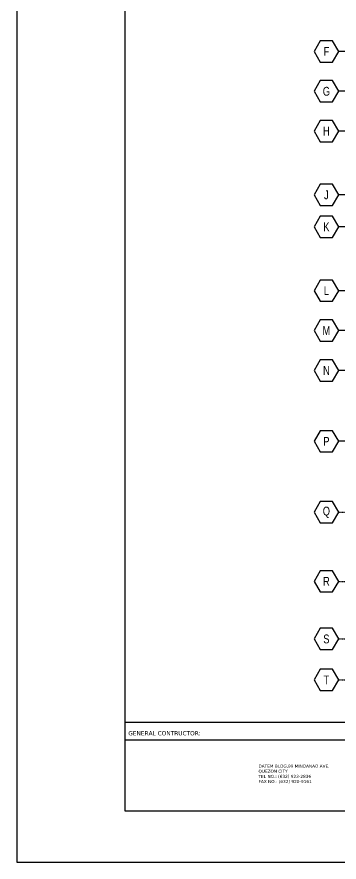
# Model space of a CAD drawing. Header units: inches. Extents: x -189245 to 740841, y -215444 to 469401.
# Drawn here: x 439751 to 457934, y 111625 to 159311 of the extents above; entities that cross this region are included whole.
import ezdxf
from ezdxf.enums import TextEntityAlignment as Align

# ---------------------------------------------------------------- set-up
doc = ezdxf.new("R2010")
doc.units = ezdxf.units.IN
doc.header["$LTSCALE"] = 10
doc.header["$MEASUREMENT"] = 0
doc.linetypes.add('GRID NORMAL$0$GRID BASEMENT$0$GRID GROUND$0$GRID$0$$0$PHANTOM', pattern=[2.5, 1.25, -0.25, 0.25, -0.25, 0.25, -0.25])
doc.layers.add('A-GRID', color=8, linetype='Continuous')
doc.styles.add('GRID NORMAL$0$GRID BASEMENT$0$GRID GROUND$0$GRID$0$Standard', font='ARIAL.TTF')
doc.styles.add('loudet_font200', font='romans.shx')

# ---------------------------------------------------------------- blocks, each defined once
blk = doc.blocks.new('GRID NORMAL$0$GRID BASEMENT$0$GRID GROUND$0$GRID$0$$0$GRID-H')
at = {"color": 3}
blk.add_lwpolyline([(-10.39, 6), (-13.86, 0), (-10.39, -6), (-3.46, -6), (0, 0), (-3.46, 6)], close=True, dxfattribs=at)
at = {"color": 6, "style": 'GRID NORMAL$0$GRID BASEMENT$0$GRID GROUND$0$GRID$0$Standard', "width": 0.75}
blk.add_attdef('H', text='', height=5, dxfattribs=at).set_placement((-6.93, 0), align=Align.MIDDLE)

msp = doc.modelspace()

# ---------------------------------------------------------------- linework, layer by layer
at = {"layer": 'A-GRID', "linetype": 'GRID NORMAL$0$GRID BASEMENT$0$GRID GROUND$0$GRID$0$$0$PHANTOM'}
for p, q in [((524924.32718, 157364.43301), (457908.91887, 157364.43301)), ((524924.32718, 155114.43301), (457908.91887, 155114.43301)), ((524924.32718, 152864.43301), (457908.91887, 152864.43301)), ((524924.32718, 149264.43301), (457908.88734, 149264.43301)), ((524924.32718, 147464.43301), (457908.88734, 147464.43301)), ((524924.32718, 143864.43301), (457908.88734, 143864.43301)), ((524924.32718, 141614.43301), (457908.88734, 141614.43301)), ((524924.32718, 139364.43301), (457908.88734, 139364.43301)), ((524924.32718, 135374.10408), (457908.88734, 135364.43301))]:
    msp.add_line(p, q, dxfattribs=at)
for points in [[(457908.91887, 131364.07003), (524924.32718, 131366.48229)], [(457908.88734, 127464.43301), (524924.32718, 127464.43301)], [(457908.88734, 124214.43301), (524924.35815, 124214.43301)], [(457908.88734, 121901.8997), (524924.35815, 121901.8997)]]:
    msp.add_lwpolyline(points, dxfattribs=at)
at = {"layer": 'Defpoints', "color": 5}
msp.add_line((445844.44144, 119524.55308), (541044.44144, 119524.55308), dxfattribs=at)
at = {"layer": 'Defpoints'}
msp.add_line((445844.44144, 118516.02084), (541044.44144, 118516.02084), dxfattribs=at)
at = {"layer": 'Defpoints', "color": 2}
msp.add_lwpolyline([(439751.44144, 111624.55308), (544751.44144, 111624.55308), (544751.44144, 185874.55308), (439751.44144, 185874.55308)], close=True, dxfattribs=at)
at = {"layer": 'Defpoints', "color": 5}
msp.add_lwpolyline([(445844.44144, 114524.55308), (541044.44144, 114524.55308), (541044.44144, 182974.55308), (445844.44144, 182974.55308)], close=True, dxfattribs=at)

# ---------------------------------------------------------------- block references
at = {"layer": 'A-GRID'}
ref = msp.add_blockref('GRID NORMAL$0$GRID BASEMENT$0$GRID GROUND$0$GRID$0$$0$GRID-H', (456523.27823, 157364.43301), dxfattribs=dict(at, xscale=100, yscale=100, zscale=100, rotation=180))
ref.add_attrib('H', 'F', dxfattribs={"layer": '0', "color": 6, "height": 500, "style": 'GRID NORMAL$0$GRID BASEMENT$0$GRID GROUND$0$GRID$0$Standard', "width": 0.75}).set_placement((457216.09855, 157364.43301), align=Align.MIDDLE)
ref = msp.add_blockref('GRID NORMAL$0$GRID BASEMENT$0$GRID GROUND$0$GRID$0$$0$GRID-H', (456523.27823, 155114.43301), dxfattribs=dict(at, xscale=100, yscale=100, zscale=100, rotation=180))
ref.add_attrib('H', 'G', dxfattribs={"layer": '0', "color": 6, "height": 500, "style": 'GRID NORMAL$0$GRID BASEMENT$0$GRID GROUND$0$GRID$0$Standard', "width": 0.75}).set_placement((457216.09855, 155114.43301), align=Align.MIDDLE)
ref = msp.add_blockref('GRID NORMAL$0$GRID BASEMENT$0$GRID GROUND$0$GRID$0$$0$GRID-H', (456523.27823, 152864.43301), dxfattribs=dict(at, xscale=100, yscale=100, zscale=100, rotation=180))
ref.add_attrib('H', 'H', dxfattribs={"layer": '0', "color": 6, "height": 500, "style": 'GRID NORMAL$0$GRID BASEMENT$0$GRID GROUND$0$GRID$0$Standard', "width": 0.75}).set_placement((457216.09855, 152864.43301), align=Align.MIDDLE)
ref = msp.add_blockref('GRID NORMAL$0$GRID BASEMENT$0$GRID GROUND$0$GRID$0$$0$GRID-H', (456523.24669, 149264.43301), dxfattribs=dict(at, xscale=100, yscale=100, zscale=100, rotation=180))
ref.add_attrib('H', 'J', dxfattribs={"layer": '0', "color": 6, "height": 500, "style": 'GRID NORMAL$0$GRID BASEMENT$0$GRID GROUND$0$GRID$0$Standard', "width": 0.75}).set_placement((457216.06702, 149264.43301), align=Align.MIDDLE)
ref = msp.add_blockref('GRID NORMAL$0$GRID BASEMENT$0$GRID GROUND$0$GRID$0$$0$GRID-H', (456523.24669, 147464.43301), dxfattribs=dict(at, xscale=100, yscale=100, zscale=100, rotation=180))
ref.add_attrib('H', 'K', dxfattribs={"layer": '0', "color": 6, "height": 500, "style": 'GRID NORMAL$0$GRID BASEMENT$0$GRID GROUND$0$GRID$0$Standard', "width": 0.75}).set_placement((457216.06702, 147464.43301), align=Align.MIDDLE)
ref = msp.add_blockref('GRID NORMAL$0$GRID BASEMENT$0$GRID GROUND$0$GRID$0$$0$GRID-H', (456523.24669, 143864.43301), dxfattribs=dict(at, xscale=100, yscale=100, zscale=100, rotation=180))
ref.add_attrib('H', 'L', dxfattribs={"layer": '0', "color": 6, "height": 500, "style": 'GRID NORMAL$0$GRID BASEMENT$0$GRID GROUND$0$GRID$0$Standard', "width": 0.75}).set_placement((457216.06702, 143864.43301), align=Align.MIDDLE)
ref = msp.add_blockref('GRID NORMAL$0$GRID BASEMENT$0$GRID GROUND$0$GRID$0$$0$GRID-H', (456523.24669, 141614.43301), dxfattribs=dict(at, xscale=100, yscale=100, zscale=100, rotation=180))
ref.add_attrib('H', 'M', dxfattribs={"layer": '0', "color": 6, "height": 500, "style": 'GRID NORMAL$0$GRID BASEMENT$0$GRID GROUND$0$GRID$0$Standard', "width": 0.75}).set_placement((457216.06702, 141614.43301), align=Align.MIDDLE)
ref = msp.add_blockref('GRID NORMAL$0$GRID BASEMENT$0$GRID GROUND$0$GRID$0$$0$GRID-H', (456523.24669, 139364.43301), dxfattribs=dict(at, xscale=100, yscale=100, zscale=100, rotation=180))
ref.add_attrib('H', 'N', dxfattribs={"layer": '0', "color": 6, "height": 500, "style": 'GRID NORMAL$0$GRID BASEMENT$0$GRID GROUND$0$GRID$0$Standard', "width": 0.75}).set_placement((457216.06702, 139364.43301), align=Align.MIDDLE)
ref = msp.add_blockref('GRID NORMAL$0$GRID BASEMENT$0$GRID GROUND$0$GRID$0$$0$GRID-H', (456523.24669, 135364.43301), dxfattribs=dict(at, xscale=100, yscale=100, zscale=100, rotation=180))
ref.add_attrib('H', 'P', dxfattribs={"layer": '0', "color": 6, "height": 500, "style": 'GRID NORMAL$0$GRID BASEMENT$0$GRID GROUND$0$GRID$0$Standard', "width": 0.75}).set_placement((457216.06702, 135364.43301), align=Align.MIDDLE)
ref = msp.add_blockref('GRID NORMAL$0$GRID BASEMENT$0$GRID GROUND$0$GRID$0$$0$GRID-H', (456523.27823, 131364.07003), dxfattribs=dict(at, xscale=100, yscale=100, zscale=100, rotation=180))
ref.add_attrib('H', 'Q', dxfattribs={"layer": '0', "color": 6, "height": 500, "style": 'GRID NORMAL$0$GRID BASEMENT$0$GRID GROUND$0$GRID$0$Standard', "width": 0.75}).set_placement((457216.09855, 131364.07003), align=Align.MIDDLE)
ref = msp.add_blockref('GRID NORMAL$0$GRID BASEMENT$0$GRID GROUND$0$GRID$0$$0$GRID-H', (456523.24669, 127464.43301), dxfattribs=dict(at, xscale=100, yscale=100, zscale=100, rotation=180))
ref.add_attrib('H', 'R', dxfattribs={"layer": '0', "color": 6, "height": 500, "style": 'GRID NORMAL$0$GRID BASEMENT$0$GRID GROUND$0$GRID$0$Standard', "width": 0.75}).set_placement((457216.06702, 127464.43301), align=Align.MIDDLE)
ref = msp.add_blockref('GRID NORMAL$0$GRID BASEMENT$0$GRID GROUND$0$GRID$0$$0$GRID-H', (456523.24669, 124214.43301), dxfattribs=dict(at, xscale=100, yscale=100, zscale=100, rotation=180))
ref.add_attrib('H', 'S', dxfattribs={"layer": '0', "color": 6, "height": 500, "style": 'GRID NORMAL$0$GRID BASEMENT$0$GRID GROUND$0$GRID$0$Standard', "width": 0.75}).set_placement((457216.06702, 124214.43301), align=Align.MIDDLE)
ref = msp.add_blockref('GRID NORMAL$0$GRID BASEMENT$0$GRID GROUND$0$GRID$0$$0$GRID-H', (456523.24669, 121901.8997), dxfattribs=dict(at, xscale=100, yscale=100, zscale=100, rotation=180))
ref.add_attrib('H', 'T', dxfattribs={"layer": '0', "color": 6, "height": 500, "style": 'GRID NORMAL$0$GRID BASEMENT$0$GRID GROUND$0$GRID$0$Standard', "width": 0.75}).set_placement((457216.06702, 121901.8997), align=Align.MIDDLE)

# ---------------------------------------------------------------- texts
at = {"layer": 'Defpoints', "linetype": 'Continuous', "attachment_point": 1, "style": 'loudet_font200'}
for s, insert, char_height, width in [('{\\fVerdana|b0|i0|c0|p34;GENERAL CONTRUCTOR:}', (446039.01433, 119014.95363), 239.5008, 4543.466049), ('{\\fVerdana|b0|i0|c0|p34;\\P\\H0.66667x;DATEM BLDG.99 MINDANAO AVE. QUEZON CITY\\PTEL NO.: (632) 923-2836\\PFAX NO.: (632) 920-9161}', (453384.24993, 117562.09341), 261.0175128, 4684.0400502)]:
    msp.add_mtext(s, dxfattribs=dict(at, insert=insert, char_height=char_height, width=width))

doc.saveas('drawing.dxf')
